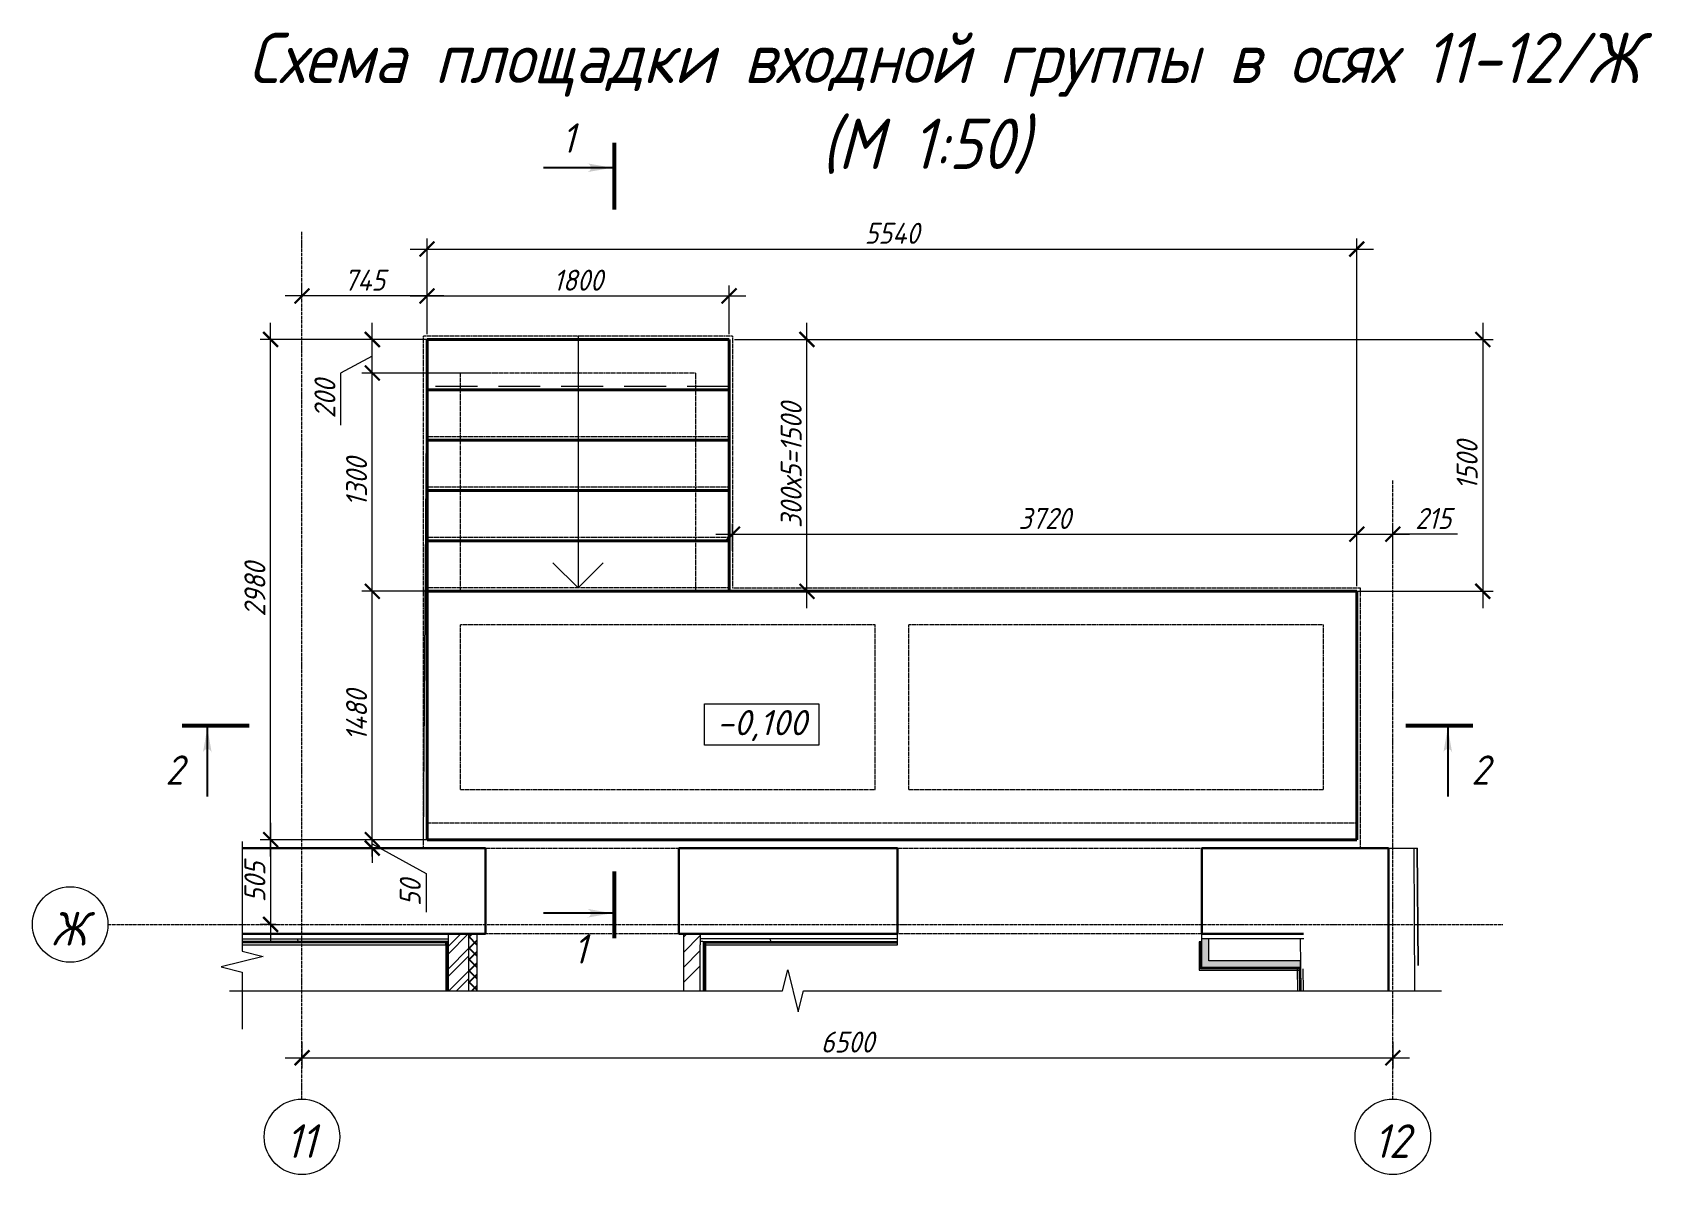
# Model space of a CAD drawing. Header units: millimetres. Extents: x 504091 to 2165846, y 135022 to 442887.
# Drawn here: x 861194 to 870848, y 244434 to 251238 of the extents above; entities that cross this region are included whole.
import ezdxf

# ---------------------------------------------------------------- set-up
doc = ezdxf.new("R2010")
doc.units = ezdxf.units.MM
for name, pattern in [('( Dashed )', [0.75, 0.5, -0.25]), ('ADSK_Линия сетки', [25, 20, -2.5, 0, -2.5]), ('осеваяX2', [4, 2.5, -0.5, 0.5, -0.5])]:
    doc.linetypes.add(name, pattern=pattern)
doc.layers.get('Defpoints').update_dxf_attribs({"color": 255})
for name, color, linetype, lineweight in [('+АР_Вспомогательная', 7, 'Continuous', 9), ('Аннотация', 7, 'Continuous', 9), ('Лестницы', 7, 'Continuous', 18), ('Монолит тонкий', 204, 'Continuous', 9), ('Оси', 165, 'осеваяX2', 13), ('отметки', 7, 'Continuous', 20), ('Размеры КР', 164, 'Continuous', 9), ('Стены внутренние', 7, 'Continuous', 18), ('Стены несущие', 7, 'Continuous', 30), ('Стены отделка', 7, 'Continuous', 30), ('Стены штриховка', 7, 'Continuous', 18), ('Стрелки вверх', 7, 'Continuous', 18)]:
    doc.layers.add(name, color=color, linetype=linetype, lineweight=lineweight)
doc.layers.add('PS_Обозначения', color=7, linetype='Continuous')
doc.layers.add('Тонкая', color=7, linetype='Continuous')
doc.styles.add('GOST 2.304_new', font='isocpeur.ttf', dxfattribs={"width": 0.9, "oblique": 15})
doc.dimstyles.new('SPDS 1_50', dxfattribs={"dimscale": 50, "dimtxt": 2.5, "dimasz": 1.77, "dimexe": 1.25, "dimexo": 0.625, "dimtad": 1, "dimdec": 0, "dimrnd": 0.001, "dimzin": 9, "dimtxsty": 'GOST 2.304_new', "dimblk": 'ARCHTICK', "dimcen": 2.5, "dimdle": 2, "dimclrt": 256, "dimadec": 0, "dimazin": 2, "dimtfac": 0.75, "dimtdec": 0, "dimtmove": 1, "dimatfit": 3, "dimfxl": 0, "dimtolj": 1, "dimlwd": 9, "dimlwe": 9, "dimarcsym": 0})
pattern_1 = [(0, (813950.81, 202879.31), (406.4, 101.6), [33.528, -271.272, 33.528, -271.272, -1625.6]), (0, (813950.81, 202879.31), (406.4, 101.6), [-609.6, 33.528, -576.072, 33.528, -271.272, -711.2]), (0, (813950.81, 202879.31), (406.4, 101.6), [-1524, 33.528, -169.672, 33.528, -474.472]), (120, (814103.21, 202930.11), (-291.18818, 301.15272), [33.528, -271.272, 33.528, -271.272, -1625.6]), (120, (814103.21, 202930.11), (-291.18818, 301.15272), [-609.6, 33.528, -576.072, 33.528, -271.272, -711.2]), (120, (814103.21, 202930.11), (-291.18818, 301.15272), [-1524, 33.528, -169.672, 33.528, -474.472]), (240, (814154.01, 203133.31), (-115.21182, -402.75272), [33.528, -271.272, 33.528, -271.272, -1625.6]), (240, (814154.01, 203133.31), (-115.21182, -402.75272), [-609.6, 33.528, -576.072, 33.528, -271.272, -711.2]), (240, (814154.01, 203133.31), (-115.21182, -402.75272), [-1524, 33.528, -169.672, 33.528, -474.472])]

# ---------------------------------------------------------------- blocks, each defined once
blk = doc.blocks.new('_ArchTick')
at = {"color": 0, "linetype": 'ByBlock', "const_width": 0.15}
blk.add_lwpolyline([(-0.5, -0.5), (0.5, 0.5)], dxfattribs=at)
blk = doc.blocks.new('*D1106')
at = {"layer": 'Defpoints', "color": 0, "lineweight": 20, "transparency": 16777216}
for p in [(869085.4, 248249.2), (865365.4, 248118.6), (869085.4, 247909.1)]:
    blk.add_point(p, dxfattribs=at)
at = {"layer": 'Размеры КР', "color": 0, "lineweight": 9, "transparency": 16777216}
for p, q in [((865365.4, 248149.8), (865365.4, 248311.7)), ((869085.4, 247940.3), (869085.4, 248311.7)), ((865265.4, 248249.2), (869185.4, 248249.2))]:
    blk.add_line(p, q, dxfattribs=at)
at = {"layer": 'Размеры КР', "color": 0, "lineweight": 9, "transparency": 16777216, "xscale": 88.5, "yscale": 88.5, "zscale": 88.5, "rotation": 180}
blk.add_blockref('_ArchTick', (865365.4, 248249.2), dxfattribs=at)
at = {"layer": 'Размеры КР', "color": 0, "lineweight": 9, "transparency": 16777216, "xscale": 88.5, "yscale": 88.5, "zscale": 88.5}
blk.add_blockref('_ArchTick', (869085.4, 248249.2), dxfattribs=at)
at = {"layer": 'Размеры КР', "lineweight": 20, "transparency": 16777216, "insert": (867225.4, 248342.9), "char_height": 125, "attachment_point": 5, "style": 'GOST 2.304_new'}
blk.add_mtext('\\A1;3720', dxfattribs=at)
blk = doc.blocks.new('*D1149')
at = {"layer": 'Defpoints', "color": 0, "lineweight": 20, "transparency": 16777216}
for p in [(865345.4, 249409.1), (865809, 249409.1), (865345.4, 247909.1)]:
    blk.add_point(p, dxfattribs=at)
at = {"layer": 'Размеры КР', "color": 0, "lineweight": 9, "transparency": 16777216}
for p, q in [((865809, 247809.1), (865809, 249509.1)), ((865376.6, 249409.1), (865871.5, 249409.1)), ((865376.6, 247909.1), (865871.5, 247909.1))]:
    blk.add_line(p, q, dxfattribs=at)
at = {"layer": 'Размеры КР', "color": 0, "lineweight": 9, "transparency": 16777216, "xscale": 88.5, "yscale": 88.5, "zscale": 88.5}
for p, rotation in [((865809, 249409.1), 90), ((865809, 247909.1), 270)]:
    blk.add_blockref('_ArchTick', p, dxfattribs=dict(at, rotation=rotation))
at = {"layer": 'Размеры КР', "lineweight": 20, "transparency": 16777216, "insert": (865715.3, 248659.1), "char_height": 125, "attachment_point": 5, "rotation": 90, "style": 'GOST 2.304_new'}
blk.add_mtext('\\A1;300х5=1500', dxfattribs=at)
blk = doc.blocks.new('*D1150')
at = {"layer": 'Defpoints', "color": 0, "lineweight": 20, "transparency": 16777216}
for p in [(863219.5, 246429.2), (863729.7, 246429.2), (863729.7, 246379.1)]:
    blk.add_point(p, dxfattribs=at)
at = {"layer": 'Размеры КР', "color": 0, "lineweight": 9, "transparency": 16777216}
for p, q in [((863219.5, 246429.2), (863219.5, 246517.7)), ((863698.5, 246429.2), (863157, 246429.2)), ((863698.5, 246379.1), (863157, 246379.1)), ((863219.5, 246379.1), (863219.5, 246429.2)), ((863219.5, 246379.1), (863219.5, 246429.2)), ((863219.5, 246404.2), (863539.4, 246228.5)), ((863219.5, 246379.1), (863219.5, 246290.6)), ((863539.4, 246228.5), (863539.4, 245997.5))]:
    blk.add_line(p, q, dxfattribs=at)
at = {"layer": 'Размеры КР', "color": 0, "lineweight": 9, "transparency": 16777216, "xscale": 88.5, "yscale": 88.5, "zscale": 88.5}
for p, rotation in [((863219.5, 246429.2), 270), ((863219.5, 246379.1), 90)]:
    blk.add_blockref('_ArchTick', p, dxfattribs=dict(at, rotation=rotation))
at = {"layer": 'Размеры КР', "lineweight": 20, "transparency": 16777216, "insert": (863445.7, 246113), "char_height": 125, "attachment_point": 5, "rotation": 90, "style": 'GOST 2.304_new'}
blk.add_mtext('\\A1;50', dxfattribs=at)
blk = doc.blocks.new('*D1151')
at = {"layer": 'Defpoints', "color": 0, "lineweight": 20, "transparency": 16777216}
for p in [(863219.5, 247909.1), (864030.4, 247909.1), (863729.7, 246429.2)]:
    blk.add_point(p, dxfattribs=at)
at = {"layer": 'Размеры КР', "color": 0, "lineweight": 9, "transparency": 16777216}
for p, q in [((863219.5, 246329.2), (863219.5, 248009.1)), ((863999.2, 247909.1), (863157, 247909.1)), ((863698.5, 246429.2), (863157, 246429.2))]:
    blk.add_line(p, q, dxfattribs=at)
at = {"layer": 'Размеры КР', "color": 0, "lineweight": 9, "transparency": 16777216, "xscale": 88.5, "yscale": 88.5, "zscale": 88.5}
for p, rotation in [((863219.5, 247909.1), 90), ((863219.5, 246429.2), 270)]:
    blk.add_blockref('_ArchTick', p, dxfattribs=dict(at, rotation=rotation))
at = {"layer": 'Размеры КР', "lineweight": 20, "transparency": 16777216, "insert": (863125.7, 247169.1), "char_height": 125, "attachment_point": 5, "rotation": 90, "style": 'GOST 2.304_new'}
blk.add_mtext('\\A1;1480', dxfattribs=at)
blk = doc.blocks.new('*D1152')
at = {"layer": 'Defpoints', "color": 0, "lineweight": 20, "transparency": 16777216}
for p in [(863219.5, 249209.1), (863941.8, 249209.1), (864030.4, 247909.1)]:
    blk.add_point(p, dxfattribs=at)
at = {"layer": 'Размеры КР', "color": 0, "lineweight": 9, "transparency": 16777216}
for p, q in [((863219.5, 247809.1), (863219.5, 249309.1)), ((863910.5, 249209.1), (863157, 249209.1)), ((863999.2, 247909.1), (863157, 247909.1))]:
    blk.add_line(p, q, dxfattribs=at)
at = {"layer": 'Размеры КР', "color": 0, "lineweight": 9, "transparency": 16777216, "xscale": 88.5, "yscale": 88.5, "zscale": 88.5}
for p, rotation in [((863219.5, 249209.1), 90), ((863219.5, 247909.1), 270)]:
    blk.add_blockref('_ArchTick', p, dxfattribs=dict(at, rotation=rotation))
at = {"layer": 'Размеры КР', "lineweight": 20, "transparency": 16777216, "insert": (863125.7, 248559.1), "char_height": 125, "attachment_point": 5, "rotation": 90, "style": 'GOST 2.304_new'}
blk.add_mtext('\\A1;1300', dxfattribs=at)
blk = doc.blocks.new('*D1153')
at = {"layer": 'Defpoints', "color": 0, "lineweight": 20, "transparency": 16777216}
for p in [(863219.5, 249409.1), (863900.5, 249409.1), (863941.8, 249209.1)]:
    blk.add_point(p, dxfattribs=at)
at = {"layer": 'Размеры КР', "color": 0, "lineweight": 9, "transparency": 16777216}
for p, q in [((863219.5, 249109.1), (863219.5, 249509.1)), ((863869.3, 249409.1), (863157, 249409.1)), ((863219.5, 249309.1), (863030.8, 249209.4)), ((863030.8, 249209.4), (863030.8, 248899.6)), ((863910.5, 249209.1), (863157, 249209.1))]:
    blk.add_line(p, q, dxfattribs=at)
at = {"layer": 'Размеры КР', "color": 0, "lineweight": 9, "transparency": 16777216, "xscale": 88.5, "yscale": 88.5, "zscale": 88.5}
for p, rotation in [((863219.5, 249409.1), 90), ((863219.5, 249209.1), 270)]:
    blk.add_blockref('_ArchTick', p, dxfattribs=dict(at, rotation=rotation))
at = {"layer": 'Размеры КР', "lineweight": 20, "transparency": 16777216, "insert": (862937.1, 249054.5), "char_height": 125, "attachment_point": 5, "rotation": 90, "style": 'GOST 2.304_new'}
blk.add_mtext('\\A1;200', dxfattribs=at)
blk = doc.blocks.new('*D1154')
at = {"layer": 'Defpoints', "color": 0, "lineweight": 20, "transparency": 16777216}
for p in [(865345.4, 249668.5), (863545.4, 249409.1), (865345.4, 249409.1)]:
    blk.add_point(p, dxfattribs=at)
at = {"layer": 'Размеры КР', "color": 0, "lineweight": 9, "transparency": 16777216}
for p, q in [((863445.4, 249668.5), (865445.4, 249668.5)), ((863545.4, 249440.3), (863545.4, 249731)), ((865345.4, 249440.3), (865345.4, 249731))]:
    blk.add_line(p, q, dxfattribs=at)
at = {"layer": 'Размеры КР', "color": 0, "lineweight": 9, "transparency": 16777216, "xscale": 88.5, "yscale": 88.5, "zscale": 88.5, "rotation": 180}
blk.add_blockref('_ArchTick', (863545.4, 249668.5), dxfattribs=at)
at = {"layer": 'Размеры КР', "color": 0, "lineweight": 9, "transparency": 16777216, "xscale": 88.5, "yscale": 88.5, "zscale": 88.5}
blk.add_blockref('_ArchTick', (865345.4, 249668.5), dxfattribs=at)
at = {"layer": 'Размеры КР', "lineweight": 20, "transparency": 16777216, "insert": (864445.4, 249762.3), "char_height": 125, "attachment_point": 5, "style": 'GOST 2.304_new'}
blk.add_mtext('\\A1;1800', dxfattribs=at)
blk = doc.blocks.new('*D1155')
at = {"layer": 'Defpoints', "color": 0, "lineweight": 20, "transparency": 16777216}
for p in [(862800.4, 249668.5), (862800.4, 249630.2), (863545.4, 249409.1)]:
    blk.add_point(p, dxfattribs=at)
at = {"layer": 'Размеры КР', "color": 0, "lineweight": 9, "transparency": 16777216}
for p, q in [((863645.4, 249668.5), (862700.4, 249668.5)), ((862800.4, 249661.5), (862800.4, 249731)), ((863545.4, 249440.3), (863545.4, 249731))]:
    blk.add_line(p, q, dxfattribs=at)
at = {"layer": 'Размеры КР', "color": 0, "lineweight": 9, "transparency": 16777216, "xscale": 88.5, "yscale": 88.5, "zscale": 88.5, "rotation": 180}
blk.add_blockref('_ArchTick', (862800.4, 249668.5), dxfattribs=at)
at = {"layer": 'Размеры КР', "color": 0, "lineweight": 9, "transparency": 16777216, "xscale": 88.5, "yscale": 88.5, "zscale": 88.5}
blk.add_blockref('_ArchTick', (863545.4, 249668.5), dxfattribs=at)
at = {"layer": 'Размеры КР', "lineweight": 20, "transparency": 16777216, "insert": (863172.9, 249762.3), "char_height": 125, "attachment_point": 5, "style": 'GOST 2.304_new'}
blk.add_mtext('\\A1;745', dxfattribs=at)
blk = doc.blocks.new('*D1156')
at = {"layer": 'Defpoints', "color": 0, "lineweight": 20, "transparency": 16777216}
for p in [(862613.6, 249409.1), (863545.4, 249409.1), (863544.1, 246429.2)]:
    blk.add_point(p, dxfattribs=at)
at = {"layer": 'Размеры КР', "color": 0, "lineweight": 9, "transparency": 16777216}
for p, q in [((862613.6, 246329.2), (862613.6, 249509.1)), ((863514.1, 249409.1), (862551.1, 249409.1)), ((863512.9, 246429.2), (862551.1, 246429.2))]:
    blk.add_line(p, q, dxfattribs=at)
at = {"layer": 'Размеры КР', "color": 0, "lineweight": 9, "transparency": 16777216, "xscale": 88.5, "yscale": 88.5, "zscale": 88.5}
for p, rotation in [((862613.6, 249409.1), 90), ((862613.6, 246429.2), 270)]:
    blk.add_blockref('_ArchTick', p, dxfattribs=dict(at, rotation=rotation))
at = {"layer": 'Размеры КР', "lineweight": 20, "transparency": 16777216, "insert": (862519.9, 247919.2), "char_height": 125, "attachment_point": 5, "rotation": 90, "style": 'GOST 2.304_new'}
blk.add_mtext('\\A1;2980', dxfattribs=at)
blk = doc.blocks.new('*D1157')
at = {"layer": 'Defpoints', "color": 0, "lineweight": 20, "transparency": 16777216}
for p in [(862929.4, 246429.2), (862613.6, 245924.3), (862676.4, 245924.3)]:
    blk.add_point(p, dxfattribs=at)
at = {"layer": 'Размеры КР', "color": 0, "lineweight": 9, "transparency": 16777216}
for p, q in [((862613.6, 246529.2), (862613.6, 245824.3)), ((862898.1, 246429.2), (862551.1, 246429.2)), ((862645.2, 245924.3), (862551.1, 245924.3))]:
    blk.add_line(p, q, dxfattribs=at)
at = {"layer": 'Размеры КР', "color": 0, "lineweight": 9, "transparency": 16777216, "xscale": 88.5, "yscale": 88.5, "zscale": 88.5}
for p, rotation in [((862613.6, 246429.2), 90), ((862613.6, 245924.3), 270)]:
    blk.add_blockref('_ArchTick', p, dxfattribs=dict(at, rotation=rotation))
at = {"layer": 'Размеры КР', "lineweight": 20, "transparency": 16777216, "insert": (862519.9, 246176.8), "char_height": 125, "attachment_point": 5, "rotation": 90, "style": 'GOST 2.304_new'}
blk.add_mtext('\\A1;505', dxfattribs=at)
blk = doc.blocks.new('*D1158')
at = {"layer": 'Defpoints', "color": 0, "lineweight": 20, "transparency": 16777216}
for p in [(869300.4, 248249.2), (869300.4, 248067.3), (869085.4, 247909.1)]:
    blk.add_point(p, dxfattribs=at)
at = {"layer": 'Размеры КР', "color": 0, "lineweight": 9, "transparency": 16777216}
for p, q in [((869085.4, 247940.3), (869085.4, 248311.7)), ((869300.4, 248098.5), (869300.4, 248311.7)), ((868985.4, 248249.2), (869400.4, 248249.2)), ((869684.6, 248249.2), (869300.4, 248249.2))]:
    blk.add_line(p, q, dxfattribs=at)
at = {"layer": 'Размеры КР', "color": 0, "lineweight": 9, "transparency": 16777216, "xscale": 88.5, "yscale": 88.5, "zscale": 88.5, "rotation": 180}
blk.add_blockref('_ArchTick', (869085.4, 248249.2), dxfattribs=at)
at = {"layer": 'Размеры КР', "color": 0, "lineweight": 9, "transparency": 16777216, "xscale": 88.5, "yscale": 88.5, "zscale": 88.5}
blk.add_blockref('_ArchTick', (869300.4, 248249.2), dxfattribs=at)
at = {"layer": 'Размеры КР', "lineweight": 20, "transparency": 16777216, "insert": (869541, 248342.9), "char_height": 125, "attachment_point": 5, "style": 'GOST 2.304_new'}
blk.add_mtext('\\A1;215', dxfattribs=at)
blk = doc.blocks.new('*D1159')
at = {"layer": 'Defpoints', "color": 0, "lineweight": 20, "transparency": 16777216}
for p in [(869085.4, 249948.1), (863545.4, 249409.1), (869085.4, 247909.1)]:
    blk.add_point(p, dxfattribs=at)
at = {"layer": 'Размеры КР', "color": 0, "lineweight": 9, "transparency": 16777216}
for p, q in [((863445.4, 249948.1), (869185.4, 249948.1)), ((863545.4, 249440.3), (863545.4, 250010.6)), ((869085.4, 247940.3), (869085.4, 250010.6))]:
    blk.add_line(p, q, dxfattribs=at)
at = {"layer": 'Размеры КР', "color": 0, "lineweight": 9, "transparency": 16777216, "xscale": 88.5, "yscale": 88.5, "zscale": 88.5, "rotation": 180}
blk.add_blockref('_ArchTick', (863545.4, 249948.1), dxfattribs=at)
at = {"layer": 'Размеры КР', "color": 0, "lineweight": 9, "transparency": 16777216, "xscale": 88.5, "yscale": 88.5, "zscale": 88.5}
blk.add_blockref('_ArchTick', (869085.4, 249948.1), dxfattribs=at)
at = {"layer": 'Размеры КР', "lineweight": 20, "transparency": 16777216, "insert": (866315.4, 250041.8), "char_height": 125, "attachment_point": 5, "style": 'GOST 2.304_new'}
blk.add_mtext('\\A1;5540', dxfattribs=at)
blk = doc.blocks.new('*D1160')
at = {"layer": 'Defpoints', "color": 0, "lineweight": 20, "transparency": 16777216}
for p in [(865345.4, 249409.1), (866934.1, 247909.1), (869836.4, 247909.1)]:
    blk.add_point(p, dxfattribs=at)
at = {"layer": 'Размеры КР', "color": 0, "lineweight": 9, "transparency": 16777216}
for p, q in [((869836.4, 249509.1), (869836.4, 247809.1)), ((865376.6, 249409.1), (869898.9, 249409.1)), ((866965.3, 247909.1), (869898.9, 247909.1))]:
    blk.add_line(p, q, dxfattribs=at)
at = {"layer": 'Размеры КР', "color": 0, "lineweight": 9, "transparency": 16777216, "xscale": 88.5, "yscale": 88.5, "zscale": 88.5}
for p, rotation in [((869836.4, 249409.1), 90), ((869836.4, 247909.1), 270)]:
    blk.add_blockref('_ArchTick', p, dxfattribs=dict(at, rotation=rotation))
at = {"layer": 'Размеры КР', "lineweight": 20, "transparency": 16777216, "insert": (869742.6, 248659.1), "char_height": 125, "attachment_point": 5, "rotation": 90, "style": 'GOST 2.304_new'}
blk.add_mtext('\\A1;1500', dxfattribs=at)
blk = doc.blocks.new('*D1163')
at = {"layer": 'Defpoints', "color": 0, "lineweight": 20, "transparency": 16777216}
for p in [(862800.4, 245255.9), (869300.4, 245255.9), (869300.4, 245130.2)]:
    blk.add_point(p, dxfattribs=at)
at = {"layer": 'Размеры КР', "color": 0, "lineweight": 9, "transparency": 16777216}
for p, q in [((862800.4, 245224.7), (862800.4, 245067.7)), ((869300.4, 245224.7), (869300.4, 245067.7)), ((862700.4, 245130.2), (869400.4, 245130.2))]:
    blk.add_line(p, q, dxfattribs=at)
at = {"layer": 'Размеры КР', "color": 0, "lineweight": 9, "transparency": 16777216, "xscale": 88.5, "yscale": 88.5, "zscale": 88.5, "rotation": 180}
blk.add_blockref('_ArchTick', (862800.4, 245130.2), dxfattribs=at)
at = {"layer": 'Размеры КР', "color": 0, "lineweight": 9, "transparency": 16777216, "xscale": 88.5, "yscale": 88.5, "zscale": 88.5}
blk.add_blockref('_ArchTick', (869300.4, 245130.2), dxfattribs=at)
at = {"layer": 'Размеры КР', "lineweight": 20, "transparency": 16777216, "insert": (866050.4, 245223.9), "char_height": 125, "attachment_point": 5, "style": 'GOST 2.304_new'}
blk.add_mtext('\\A1;6500', dxfattribs=at)

msp = doc.modelspace()

# ---------------------------------------------------------------- hatches: boundary and pattern name
at = {"layer": 'PS_Обозначения', "ltscale": 50}
for points in [[(864648.9857, 250432.2304), (864498.9857, 250458.6304, -0.839099631), (864498.9857, 250405.8304)], [(862236.2738, 247096.3589), (862209.8738, 246946.3589, -0.839099631), (862262.6738, 246946.3589)], [(869627.3676, 247096.3589), (869653.7676, 246946.3589, 0.839099631), (869600.9676, 246946.3589)], [(864648.9857, 245991.3149), (864498.9857, 245964.9149, 0.839099631), (864498.9857, 246017.7149)]]:
    msp.add_hatch(color=256, dxfattribs=at).paths.add_polyline_path(points, flags=0)
at = {"layer": 'Стены внутренние', "lineweight": 9}
h = msp.add_hatch(dxfattribs=at)
h.set_pattern_fill('FP_12', color=256, style=0, pattern_type=2)
h.set_pattern_definition(pattern_1)
h.paths.add_polyline_path([(863623.1568, 245823.1107), (863663.9441, 245823.1107), (863663.9441, 245838.1107), (862381.9437, 245838.1107), (862381.9437, 245823.1107), (863568.7034, 245823.1107)])
h = msp.add_hatch(dxfattribs=at)
h.set_pattern_fill('FP_12', color=256, style=0, pattern_type=2)
h.set_pattern_definition(pattern_1)
h.paths.add_polyline_path([(865172.9441, 245823.1107), (866347.8084, 245823.1107), (866347.8084, 245838.1107), (865172.9441, 245838.1107)])
at = {"layer": 'Стены внутренние'}
for points in [[(868202.8084, 245708.1107), (868202.8084, 245838.1107), (868162.8084, 245838.1107), (868162.8084, 245708.1107)], [(868748.8307, 245668.1107), (868749.1141, 245668.1107), (868748.8307, 245708.1107), (868162.8084, 245708.1107), (868162.8084, 245668.1107), (868437.5551, 245668.1107)]]:
    msp.add_hatch(color=256, dxfattribs=at).paths.add_polyline_path(points)
at = {"layer": 'Стены штриховка'}
h = msp.add_hatch(dxfattribs=at)
h.set_pattern_fill('ANSI32', color=256, scale=10)
h.set_pattern_definition([(45, (697828.63, 241325.98), (-67.35192, 67.35192), []), (45, (697873.53, 241325.98), (-67.35192, 67.35192), [])])
h.paths.add_polyline_path([(863672.9441, 245528.1961), (863792.9441, 245528.1961), (863792.9441, 245868.1107), (863672.9441, 245868.1107)])
h = msp.add_hatch(dxfattribs=at)
h.set_pattern_fill('ANSI34', color=256, scale=20)
h.set_pattern_definition([(45, (697828.63, 241325.98), (-269.4077, 269.4077), []), (45, (697918.43, 241325.98), (-269.4077, 269.4077), []), (45, (698008.23, 241325.98), (-269.4077, 269.4077), []), (45, (698098.03, 241325.98), (-269.4077, 269.4077), [])])
h.paths.add_polyline_path([(865072.9441, 245528.1961), (865172.9441, 245528.1961), (865172.9441, 245868.1107), (865072.9441, 245868.1107)])
at = {"layer": 'Тонкая', "transparency": 33554687}
h = msp.add_hatch(dxfattribs=at)
h.set_pattern_fill('ANSI37', color=256, scale=15, angle=90)
h.set_pattern_definition([(135, (781896.944, 202879.306), (-33.67596, -33.67596), []), (225, (781896.944, 202879.306), (33.67596, -33.67596), [])])
h.paths.add_polyline_path([(863792.9441, 245528.1961), (863842.9441, 245528.1961), (863842.9441, 245868.1107), (863792.9441, 245868.1107)])

# ---------------------------------------------------------------- linework, layer by layer
at = {"layer": '+АР_Вспомогательная', "color": 7, "linetype": 'Continuous', "ltscale": 50}
for points in [[(862443.7517, 246419.2145), (862443.7517, 245765.5067), (862568.7517, 245734.2567), (862318.7517, 245671.7567), (862443.7517, 245640.5067), (862443.7517, 245300.4971)], [(862367.9142, 245528.1961), (865663.7671, 245528.1961), (865695.0049, 245653.1475), (865757.4806, 245403.2448), (865788.7185, 245528.1961), (869589.8081, 245528.1961)]]:
    msp.add_lwpolyline(points, dxfattribs=at)
at = {"layer": 'PS_Обозначения', "ltscale": 50}
for points in [[(864661.4857, 250182.2304, 25, 25, 0), (864661.4857, 250582.2304, 0, 0, 0)], [(862486.2738, 247108.8589, 25, 25, 0), (862086.2738, 247108.8589, 0, 0, 0)], [(869377.3676, 247108.8589, 25, 25, 0), (869777.3676, 247108.8589, 0, 0, 0)], [(864661.4857, 246241.3149, 25, 25, 0), (864661.4857, 245841.3149, 0, 0, 0)]]:
    msp.add_lwpolyline(points, format="xyseb", dxfattribs=at)
for points in [[(864648.9857, 250432.2304), (864239.0946, 250432.2304)], [(862236.2738, 247096.3589), (862236.2738, 246686.4678)], [(869627.3676, 247096.3589), (869627.3676, 246686.4678)], [(864648.9857, 245991.3149), (864239.0946, 245991.3149)]]:
    msp.add_lwpolyline(points, dxfattribs=at)
at = {"layer": 'Аннотация', "lineweight": 20}
msp.add_lwpolyline([(865198.4935, 247238.105), (865878.9924, 247238.105), (865878.9924, 246993.3466), (865198.4935, 246993.3466)], close=True, dxfattribs=at)
at = {"layer": 'Лестницы', "color": 5, "linetype": '( Dashed )', "lineweight": 9, "ltscale": 10}
for p, q in [((865365.3677, 249429.0746), (863525.3677, 249429.0746)), ((863525.3677, 246379.1107), (863525.3677, 249429.0746)), ((865365.3677, 249429.0746), (865365.3677, 247929.0746)), ((865145.3677, 249209.0746), (863745.3677, 249209.0746)), ((863745.3677, 247909.0746), (863745.3677, 249209.0746)), ((865145.3677, 249209.0746), (865145.3677, 247909.0746)), ((865345.3677, 248829.0746), (863545.3677, 248829.0746)), ((865345.3677, 248529.0746), (863545.3677, 248529.0746)), ((865345.3677, 248229.0746), (863545.3677, 248229.0746)), ((865345.3677, 247929.0746), (863545.3677, 247929.0746)), ((865365.3677, 247929.0746), (869105.3677, 247929.0746)), ((869105.3677, 247929.0746), (869105.3677, 246379.1107)), ((863745.3677, 246729.2155), (863745.3677, 247709.0746)), ((866215.3677, 247709.0746), (863745.3677, 247709.0746)), ((866215.3677, 246729.015), (866215.3677, 247709.0746)), ((868885.3677, 247709.0746), (866415.3677, 247709.0746)), ((866415.3677, 246728.9987), (866415.3677, 247709.0746)), ((868885.3677, 247709.0746), (868885.3677, 246728.7982)), ((863745.3677, 246729.2155), (866215.3677, 246729.015)), ((866415.3677, 246728.9987), (868885.3677, 246728.7982)), ((863545.3677, 246529.2317), (869085.3677, 246528.7819))]:
    msp.add_line(p, q, dxfattribs=at)
at = {"layer": 'Лестницы', "color": 5, "linetype": '( Dashed )', "lineweight": 9, "ltscale": 500}
msp.add_line((865345.3677, 249129.0746), (863545.3677, 249129.0746), dxfattribs=at)
at = {"layer": 'Лестницы', "color": 5, "linetype": '( Dashed )', "lineweight": 9, "ltscale": 10}
for points in [[(863894.7944, 246378.1107), (865044.7944, 246378.1107), (865044.7944, 245868.1107), (863894.7944, 245868.1107)], [(866347.8084, 246378.0041), (868162.8084, 246378.0041), (868162.8084, 245868.1107), (866347.8084, 245868.1107)]]:
    msp.add_lwpolyline(points, close=True, dxfattribs=at)
at = {"layer": 'Монолит тонкий', "lineweight": 40, "ltscale": 100}
for p, q in [((865345.3677, 249409.0746), (863545.3677, 249409.0746)), ((863545.3677, 246429.2317), (863545.3677, 249409.0746)), ((865345.3677, 249409.0746), (865345.3677, 247909.0746)), ((865345.3677, 249109.0746), (863545.3677, 249109.0746)), ((865345.3677, 248809.0746), (863545.3677, 248809.0746)), ((865345.3677, 248509.0746), (863545.3677, 248509.0746)), ((865345.3677, 248209.0746), (863545.3677, 248209.0746)), ((869085.3677, 247909.0746), (863545.3677, 247909.0746)), ((869085.3677, 247909.0746), (869085.3677, 246428.7819)), ((863545.3677, 246429.2317), (869085.3677, 246428.7819))]:
    msp.add_line(p, q, dxfattribs=at)
at = {"layer": 'Оси', "linetype": 'ADSK_Линия сетки'}
for p, q in [((862800.3737, 244885.2859), (862800.3737, 250052.6601)), ((869300.3737, 244884.2859), (869300.3737, 248568.154)), ((861644.0489, 245924.3055), (869955.6613, 245924.3055))]:
    msp.add_line(p, q, dxfattribs=at)
at = {"layer": 'Размеры КР', "lineweight": 20}
msp.add_line((869275.481, 246378.1107), (869446.638, 246378.1107), dxfattribs=at)
msp.add_lwpolyline([(863525.3677, 246429.2167), (863545.3677, 249409.0746), (865345.3677, 249409.0746), (865345.3677, 247909.0746), (869085.3677, 247909.0746), (869085.3677, 246428.7819)], dxfattribs=at)
for centre in [(861419.0489, 245924.3055), (862800.3737, 244659.2859), (869300.3737, 244659.2859)]:
    msp.add_circle(centre, 225, dxfattribs=at)
at = {"layer": 'Стены несущие'}
for p, q in [((862443.7517, 246378.1107), (863894.7944, 246378.1107)), ((863894.7944, 245868.1107), (863894.7944, 246378.1107)), ((865044.7944, 246378.1107), (865044.7944, 245868.1107)), ((865044.7944, 246378.1099), (866347.8084, 246378.0041)), ((866347.8084, 245868.1107), (866347.8084, 246378.1107)), ((868162.8084, 246378.1107), (868162.8084, 245868.1107)), ((868162.8084, 246378.1107), (869273.7616, 246378.1107)), ((869274.481, 246378.1107), (869274.0694, 245528.1961)), ((862443.7517, 245868.1107), (863894.7944, 245868.1107)), ((866347.8084, 245868.1107), (865044.7944, 245868.1107)), ((868767.8697, 245868.1107), (868162.8084, 245868.1107))]:
    msp.add_line(p, q, dxfattribs=at)
at = {"layer": 'Стены отделка', "lineweight": 9}
for p, q in [((869274.7616, 246378.1107), (869275.481, 246378.1107)), ((869444.6379, 246378.1107), (869450.275, 245679.4127)), ((869451.275, 245679.4127), (869445.638, 246378.1107)), ((862443.7517, 245838.1107), (863672.9441, 245838.1107)), ((862443.7517, 245803.1107), (863657.0441, 245803.1107)), ((863657.0441, 245803.1107), (863657.0441, 245528.1961)), ((863672.9441, 245528.1961), (863672.9441, 245868.1107)), ((863792.9441, 245868.1107), (863792.9441, 245528.1961)), ((863842.9441, 245868.1107), (863842.9441, 245528.1961)), ((865172.9441, 245868.1107), (865172.9441, 245803.1107)), ((865185.5784, 245838.1107), (865172.9441, 245838.1107)), ((865188.8441, 245823.1107), (865172.9441, 245823.1107)), ((865188.8441, 245803.1107), (866347.8084, 245803.1107)), ((865192.9441, 245528.1961), (865192.9441, 245823.1107)), ((865198.9441, 245528.1961), (865198.9441, 245823.1107)), ((865205.9441, 245528.1961), (865205.9441, 245823.1107)), ((866347.8084, 245803.1107), (866347.8084, 245868.1107)), ((868146.9084, 245820.6107), (868146.9084, 245652.2107)), ((868162.8084, 245820.6107), (868146.9084, 245820.6107)), ((868162.8084, 245660.1607), (868162.8084, 245868.1107)), ((868748.8311, 245838.1107), (868162.8084, 245838.1107)), ((868202.8084, 245708.1107), (868202.8084, 245838.1107)), ((868768.8301, 245838.3149), (868748.8307, 245838.1531)), ((868748.8307, 245838.1531), (868751.3376, 245528.1961)), ((868749.1141, 245708.1107), (868202.8084, 245708.1107)), ((868749.1141, 245668.1107), (868749.1141, 245708.1107)), ((868146.9084, 245652.2107), (868748.4491, 245652.2107)), ((868749.1141, 245668.1107), (868162.8084, 245668.1107)), ((868730.9496, 245660.0192), (868732.0158, 245528.1961)), ((868748.4491, 245652.2107), (868748.4491, 245668.1107)), ((868767.0169, 245528.1961), (868765.9485, 245660.3023))]:
    msp.add_line(p, q, dxfattribs=at)
at = {"layer": 'Стены штриховка'}
for p, q in [((869424.4859, 246378.1107), (869429.5858, 245528.1961)), ((863672.9441, 245823.1107), (862443.7517, 245823.1107)), ((863672.9441, 245814.1107), (862443.7517, 245814.1107)), ((863657.0441, 245803.1107), (863657.0441, 245814.1107)), ((863663.9441, 245814.1107), (863663.9441, 245528.1961)), ((865072.9441, 245868.1107), (865072.9441, 245528.1961)), ((865172.9441, 245528.1961), (865172.9441, 245803.1107)), ((866347.8084, 245838.1107), (865185.5784, 245838.1107)), ((865188.8441, 245823.1107), (866347.8084, 245823.1107)), ((865188.8441, 245814.1107), (866347.8084, 245814.1107)), ((868153.8084, 245659.1107), (868153.8084, 245820.6107)), ((868748.4491, 245659.1107), (868153.8084, 245659.1107)), ((868741.9493, 245660.1082), (868743.0162, 245528.1961)), ((868750.949, 245660.1809), (868752.0165, 245528.1961))]:
    msp.add_line(p, q, dxfattribs=at)
at = {"layer": 'Стрелки вверх'}
for p, q in [((864445.3677, 249429.0746), (864445.3677, 247929.0746)), ((864445.3677, 247929.0746), (864295.3677, 248079.0746)), ((864445.3677, 247929.0746), (864595.3677, 248079.0746))]:
    msp.add_line(p, q, dxfattribs=at)

# ---------------------------------------------------------------- texts
at = {"layer": 'PS_Обозначения', "style": 'GOST 2.304_new', "oblique": 15, "width": 0.9}
for s, p in [('1', (864347.4964, 250521.7673)), ('2', (861986.1375, 246756.5751)), ('2', (869767.2539, 246756.5751)), ('1', (864417.1108, 245691.0444))]:
    msp.add_text(s, height=175, dxfattribs=at).set_placement(p)
at = {"layer": 'Аннотация', "lineweight": 9, "insert": (861450.8008, 251236.4819), "char_height": 300, "attachment_point": 1, "line_spacing_factor": 1.022766, "style": 'GOST 2.304_new'}
msp.add_mtext_dynamic_manual_height_columns('\\pi1029.95395;Схема площадки входной группы в осях 11-12/Ж\\P\\pi4269.27792; (М 1:50)', width=10145.787069, gutter_width=2500, heights=[1983.7092], dxfattribs=at)
at = {"layer": 'Оси', "char_height": 200, "width": 245.7, "attachment_point": 5, "line_spacing_factor": 1.022766, "style": 'GOST 2.304_new'}
for s, insert in [('\\pt67.49925,135.00112,202.50037,269.99962,337.49887,405.00075,472.5,539.99925,607.50112,675.00037,742.49962,809.99887,877.50075,945,1012.49925,1080.00113,1147.50038,1214.99963,1282.49887,1350.00075,1417.5,1484.99925,1552.50112,1620.00037,1687.49962,1754.99887,1822.50075,1890,1957.49925,2025.00112,2092.50037,2159.99962;Ж', (861411.8388, 245898.7296)), ('\\pt51.428,102.858,154.286,205.714,257.142,308.572,360,411.428,462.858,514.286,565.714,617.142,668.572,720,771.428,822.858,874.286,925.714,977.142,1028.572,1080,1131.428,1182.858,1234.286,1285.714,1337.142,1388.572,1440,1491.428,1542.858,1594.286,1645.714;11', (862793.1637, 244633.71)), ('\\pt51.428,102.858,154.286,205.714,257.142,308.572,360,411.428,462.858,514.286,565.714,617.142,668.572,720,771.428,822.858,874.286,925.714,977.142,1028.572,1080,1131.428,1182.858,1234.286,1285.714,1337.142,1388.572,1440,1491.428,1542.858,1594.286,1645.714;12', (869293.1637, 244633.71))]:
    msp.add_mtext(s, dxfattribs=dict(at, insert=insert))
at = {"layer": 'отметки', "lineweight": 20, "insert": (865271.2401, 247201.6143), "char_height": 150, "width": 771.616927, "attachment_point": 1, "line_spacing_factor": 1.022761, "style": 'GOST 2.304_new'}
msp.add_mtext('{\\W1;-0,100}', dxfattribs=at)

# ---------------------------------------------------------------- dimensions: what is measured, and where the dimension line sits
at = {"layer": 'Размеры КР', "lineweight": 20}
for base, p1, p2, picture, middle in [((869085.3677, 249948.0553), (863545.3677, 249409.0746), (869085.3677, 247909.0746), '*D1159', (866315.3677, 250041.8053)), ((862800.3737, 249668.503), (863545.3677, 249409.0746), (862800.3737, 249630.2362), '*D1155', (863172.8707, 249762.253)), ((865345.3677, 249668.503), (863545.3677, 249409.0746), (865345.3677, 249409.0746), '*D1154', (864445.3677, 249762.253)), ((869085.3677, 248249.1725), (865365.3677, 248118.5809), (869085.3677, 247909.0746), '*D1106', (867225.3677, 248342.9225)), ((869300.3737, 245130.1872), (862800.3737, 245255.93), (869300.3737, 245255.93), '*D1163', (866050.3737, 245223.9372))]:
    dim = msp.add_linear_dim(base=base, p1=p1, p2=p2, dimstyle='SPDS 1_50', dxfattribs=at)
    dim.commit()
    dim.dimension.update_dxf_attribs({"geometry": picture, "text_midpoint": middle})
for base, p1, p2, picture, middle in [((862613.6416, 249409.0746), (863544.1123, 246429.2318), (863545.3677, 249409.0746), '*D1156', (862519.8916, 247919.1532)), ((869836.3514, 247909.0746), (865345.3677, 249409.0746), (866934.0598, 247909.0746), '*D1160', (869742.6014, 248659.0746)), ((863219.4601, 249209.0746), (864030.4483, 247909.0746), (863941.7594, 249209.0746), '*D1152', (863125.7101, 248559.0746)), ((863219.4601, 247909.0746), (863729.7175, 246429.2167), (864030.4483, 247909.0746), '*D1151', (863125.7101, 247169.1456)), ((862613.6416, 245924.3055), (862929.3559, 246429.2318), (862676.4242, 245924.3055), '*D1157', (862519.8916, 246176.7687))]:
    dim = msp.add_linear_dim(base=base, p1=p1, p2=p2, angle=90, dimstyle='SPDS 1_50', dxfattribs=at)
    dim.commit()
    dim.dimension.update_dxf_attribs({"geometry": picture, "text_midpoint": middle})
for base, p1, p2, picture, middle in [((863219.4601, 249409.0746), (863941.7594, 249209.0746), (863900.516, 249409.0746), '*D1153', (863030.8026, 249178.1167)), ((863219.4601, 246429.2167), (863729.7175, 246379.1107), (863729.7175, 246429.2167), '*D1150', (863539.4135, 246197.2147))]:
    dim = msp.add_linear_dim(base=base, p1=p1, p2=p2, angle=90, dimstyle='SPDS 1_50', dxfattribs=at)
    dim.commit()
    dim.dimension.update_dxf_attribs({"geometry": picture, "text_midpoint": middle, "dimtype": 160})
dim = msp.add_linear_dim(base=(865809.0308, 249409.0746), p1=(865345.3677, 247909.0746), p2=(865345.3677, 249409.0746), angle=90, text='300х5=<>', dimstyle='SPDS 1_50', dxfattribs=at)
dim.commit()
dim.dimension.update_dxf_attribs({"geometry": '*D1149', "text_midpoint": (865715.2808, 248659.0746)})
dim = msp.add_linear_dim(base=(869300.3737, 248249.1725), p1=(869085.3677, 247909.0746), p2=(869300.3737, 248067.2603), dimstyle='SPDS 1_50', dxfattribs=at)
dim.commit()
dim.dimension.update_dxf_attribs({"geometry": '*D1158', "text_midpoint": (869541.018, 248249.1725), "dimtype": 160})

doc.saveas('drawing.dxf')
